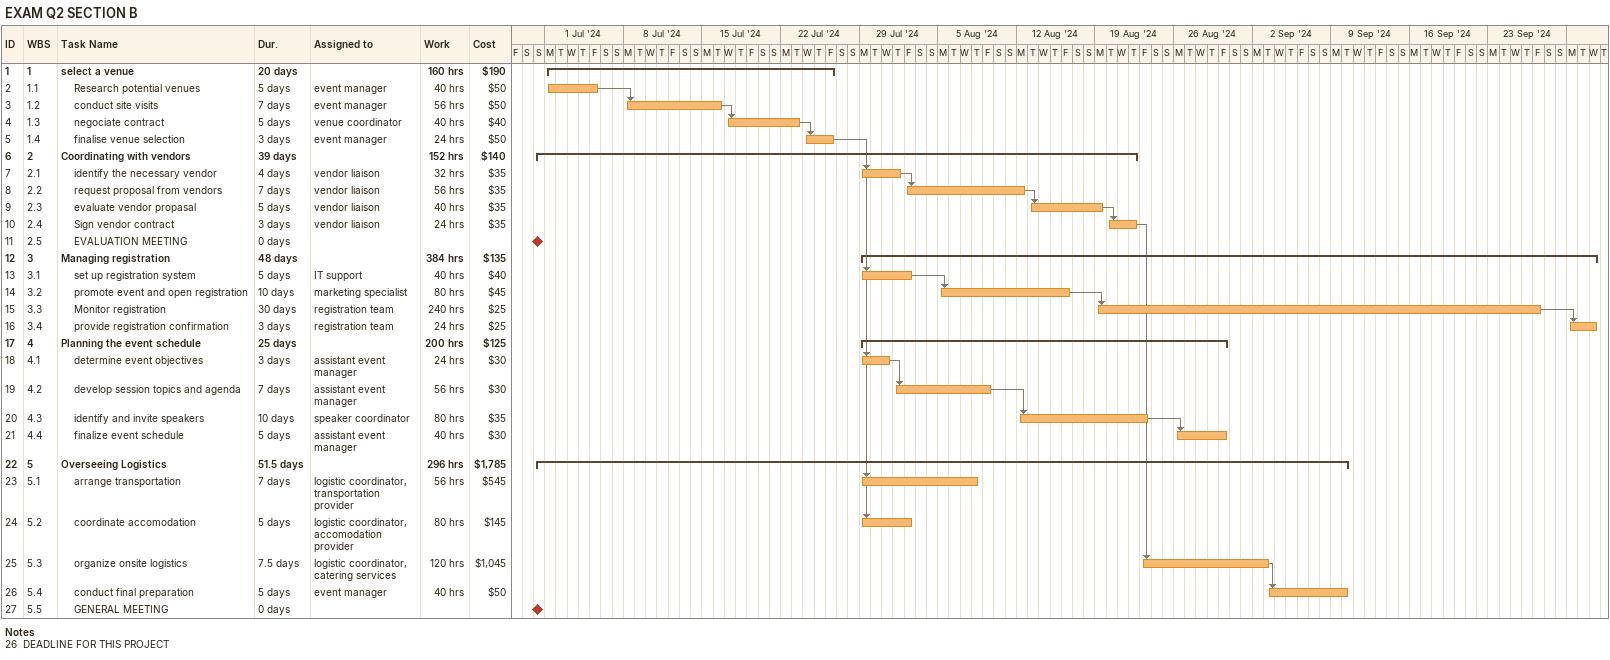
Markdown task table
EXAM Q2 SECTION B

| ID | WBS | Task | Duration | Start | Finish | Predecessors | Resources | Work (h) | Cost ($) |
|---|---|---|---|---|---|---|---|---|---|
| 1 | 1 | **select a venue** | 20d | 2024-07-01 | 2024-07-26 |  |  | 160 | 190 |
| 2 | 1.1 | Research potential venues | 5d | 2024-07-01 | 2024-07-05 |  | event manager | 40 | 50 |
| 3 | 1.2 | conduct site visits | 7d | 2024-07-08 | 2024-07-16 | 2 | event manager | 56 | 50 |
| 4 | 1.3 | negociate contract | 5d | 2024-07-17 | 2024-07-23 | 3 | venue coordinator | 40 | 40 |
| 5 | 1.4 | finalise venue selection | 3d | 2024-07-24 | 2024-07-26 | 4 | event manager | 24 | 50 |
| 6 | 2 | **Coordinating with vendors** | 39d | 2024-06-30 | 2024-08-22 |  |  | 152 | 140 |
| 7 | 2.1 | identify the necessary vendor | 4d | 2024-07-29 | 2024-08-01 | 5 | vendor liaison | 32 | 35 |
| 8 | 2.2 | request proposal from vendors | 7d | 2024-08-02 | 2024-08-12 | 7 | vendor liaison | 56 | 35 |
| 9 | 2.3 | evaluate vendor propasal | 5d | 2024-08-13 | 2024-08-19 | 8 | vendor liaison | 40 | 35 |
| 10 | 2.4 | Sign vendor contract | 3d | 2024-08-20 | 2024-08-22 | 9 | vendor liaison | 24 | 35 |
| 11 | 2.5 | EVALUATION MEETING | 0d | 2024-06-30 | 2024-06-30 |  |  |  |  |
| 12 | 3 | **Managing registration** | 48d | 2024-07-29 | 2024-10-02 |  |  | 384 | 135 |
| 13 | 3.1 | set up registration system | 5d | 2024-07-29 | 2024-08-02 | 5 | IT support | 40 | 40 |
| 14 | 3.2 | promote event and open registration | 10d | 2024-08-05 | 2024-08-16 | 13 | marketing specialist | 80 | 45 |
| 15 | 3.3 | Monitor registration | 30d | 2024-08-19 | 2024-09-27 | 14 | registration team | 240 | 25 |
| 16 | 3.4 | provide registration confirmation | 3d | 2024-09-30 | 2024-10-02 | 15 | registration team | 24 | 25 |
| 17 | 4 | **Planning the event schedule** | 25d | 2024-07-29 | 2024-08-30 |  |  | 200 | 125 |
| 18 | 4.1 | determine event objectives | 3d | 2024-07-29 | 2024-07-31 | 5 | assistant event manager | 24 | 30 |
| 19 | 4.2 | develop session topics and agenda | 7d | 2024-08-01 | 2024-08-09 | 18 | assistant event manager | 56 | 30 |
| 20 | 4.3 | identify and invite speakers | 10d | 2024-08-12 | 2024-08-23 | 19 | speaker coordinator | 80 | 35 |
| 21 | 4.4 | finalize event schedule | 5d | 2024-08-26 | 2024-08-30 | 20 | assistant event manager | 40 | 30 |
| 22 | 5 | **Overseeing Logistics** | 51.5d | 2024-06-30 | 2024-09-10 |  |  | 296 | 1785 |
| 23 | 5.1 | arrange transportation | 7d | 2024-07-29 | 2024-08-08 | 5 | logistic coordinator, transportation provider | 56 | 545 |
| 24 | 5.2 | coordinate accomodation | 5d | 2024-07-29 | 2024-08-02 | 5 | logistic coordinator, accomodation provider | 80 | 145 |
| 25 | 5.3 | organize onsite logistics | 7.5d | 2024-08-23 | 2024-09-03 | 10 | logistic coordinator, catering services | 120 | 1045 |
| 26 | 5.4 | conduct final preparation | 5d | 2024-09-03 | 2024-09-10 | 25 | event manager | 40 | 50 |
| 27 | 5.5 | GENERAL MEETING | 0d | 2024-06-30 | 2024-06-30 |  |  |  |  |

Notes
- 26: DEADLINE FOR THIS PROJECT
